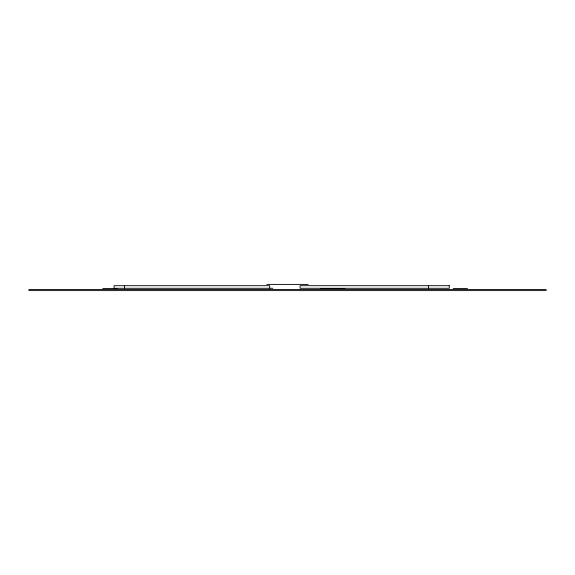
<?xml version="1.0" encoding="UTF-8"?>
<svg xmlns="http://www.w3.org/2000/svg" width="575" height="575" viewBox="0 0 575 575"><rect width="100%" height="100%" fill="white"/><g stroke="black" fill="none" stroke-linecap="round" stroke-linejoin="round"><path stroke-width="0.86" d="M266.8 284.395L308.2 284.395M272.866 288.276L114.087 288.276L114.087 285.689L269.675 285.689L269.675 288.276M102.76 288.535L117.07 288.535M320.613 288.535L344.856 288.535M453.186 288.535L467.504 288.535M28.75 289.57L546.25 289.57M28.75 290.605L546.25 290.605M428.569 285.689L428.569 288.276M124.437 285.689L124.437 288.276M449.269 285.689L300.078 285.689L300.078 288.276L449.269 288.276L449.269 285.689"/></g></svg>
